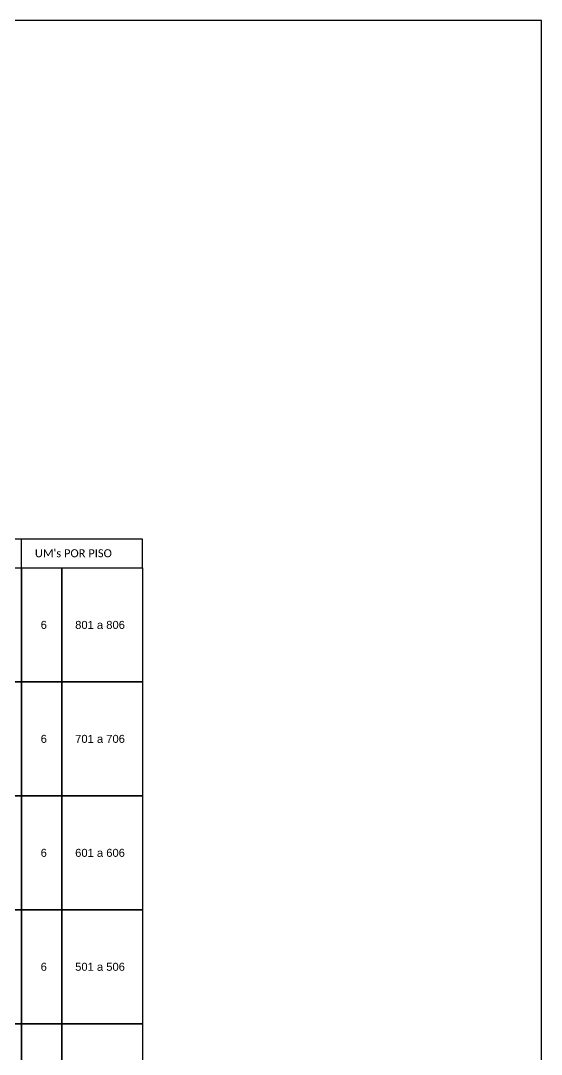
# Model space of a CAD drawing. Header units: inches. Extents: x 54 to 892, y 18 to 612.
# Drawn here: x 742.7 to 892.3, y 314.6 to 611.6 of the extents above; entities that cross this region are included whole.
import ezdxf
from ezdxf.enums import TextEntityAlignment as Align

# ---------------------------------------------------------------- set-up
doc = ezdxf.new("R2010")
doc.units = ezdxf.units.IN
doc.header["$MEASUREMENT"] = 0
doc.styles.add('ARIAL', font='arial.ttf')
doc.styles.add('WMF-Calibri0', font='calibri.ttf')

msp = doc.modelspace()

# ---------------------------------------------------------------- linework, layer by layer
for points in [[(53.77, 17.61), (892.34, 17.61), (892.34, 611.61), (53.77, 611.61), (53.77, 17.61)], [(526.33, 454.36), (777.65, 454.36), (777.65, 462.59), (526.33, 462.59), (526.33, 462.59), (526.33, 458.47)], [(742.92, 454.36), (742.92, 462.59)]]:
    msp.add_lwpolyline(points)
for points in [[(561.04, 454.36), (742.94, 454.36), (742.94, 421.62), (561.04, 421.62)], [(742.94, 454.36), (754.51, 454.36), (754.51, 421.62), (742.94, 421.62)], [(754.51, 454.36), (777.65, 454.36), (777.65, 421.62), (754.51, 421.62)], [(561.04, 421.62), (742.94, 421.62), (742.94, 388.87), (561.04, 388.87)], [(742.94, 421.62), (754.51, 421.62), (754.51, 388.87), (742.94, 388.87)], [(754.51, 421.62), (777.65, 421.62), (777.65, 388.87), (754.51, 388.87)], [(561.04, 388.87), (742.94, 388.87), (742.94, 356.13), (561.04, 356.13)], [(742.94, 388.87), (754.51, 388.87), (754.51, 356.13), (742.94, 356.13)], [(754.51, 388.87), (777.65, 388.87), (777.65, 356.13), (754.51, 356.13)], [(561.04, 356.13), (742.94, 356.13), (742.94, 323.39), (561.04, 323.39)], [(742.94, 356.13), (754.51, 356.13), (754.51, 323.39), (742.94, 323.39)], [(754.51, 356.13), (777.65, 356.13), (777.65, 323.39), (754.51, 323.39)], [(561.04, 323.39), (742.94, 323.39), (742.94, 290.64), (561.04, 290.64)], [(742.94, 323.39), (754.51, 323.39), (754.51, 290.64), (742.94, 290.64)], [(754.51, 323.39), (777.65, 323.39), (777.65, 290.64), (754.51, 290.64)]]:
    msp.add_lwpolyline(points, close=True)

# ---------------------------------------------------------------- texts
at = {"style": 'WMF-Calibri0'}
msp.add_text("UM's POR PISO", height=2.3, dxfattribs=at).set_placement((746.75, 457.43))
at = {"style": 'ARIAL'}
for s, p in [('6', (749.31, 437.99)), ('801 a 806', (765.48, 437.99)), ('6', (749.31, 405.25)), ('701 a 706', (765.48, 405.25)), ('6', (749.31, 372.5)), ('601 a 606', (765.48, 372.5)), ('6', (749.31, 339.76)), ('501 a 506', (765.48, 339.76))]:
    msp.add_text(s, height=2.3, dxfattribs=at).set_placement(p, align=Align.MIDDLE_CENTER)

doc.saveas('drawing.dxf')
